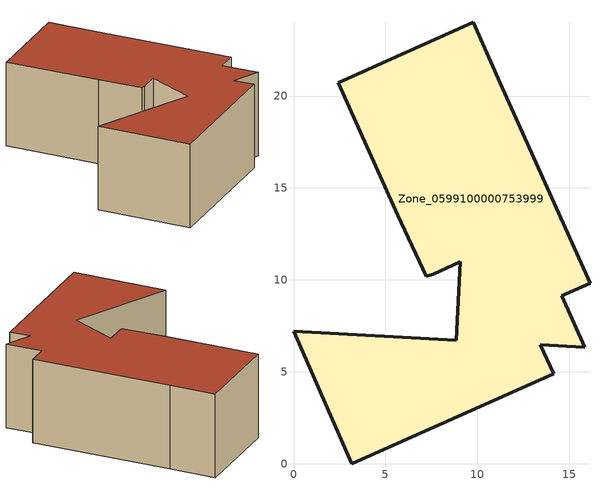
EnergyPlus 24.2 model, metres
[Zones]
Zone_0599100000753999
 floor ground (C_G): 5.67,13.51 2.43,20.73 9.78,24.01 11.35,20.45 16.13,9.81 14.58,9.13 15.84,6.35 13.42,6.47 14.16,4.89 3.17,0 0,7.2 8.86,6.72 9.07,10.98 7.59,10.32 7.22,10.2 z0
 wall outside (C_F): 2.43,20.73 5.67,13.51 7.22,10.2 7.59,10.32 9.07,10.98 8.86,6.72 0,7.2 3.17,0 14.16,4.89 13.42,6.47 15.84,6.35 14.58,9.13 16.13,9.81 11.35,20.45 9.78,24.01 2.43,20.73 z0:7.16
 roof outside (C_R): 5.67,13.51 7.22,10.2 7.59,10.32 9.07,10.98 8.86,6.72 0,7.2 3.17,0 14.16,4.89 13.42,6.47 15.84,6.35 14.58,9.13 16.13,9.81 11.35,20.45 9.78,24.01 2.43,20.73 z7.16
[BUILDING]
Pand.0599100000753999: North Axis=0; Terrain=City; Loads Convergence Tolerance Value=0.04; Temperature Convergence Tolerance Value=0.4; Solar Distribution=FullExterior; Maximum Number of Warmup Days=25; Minimum Number of Warmup Days=1
[Site:Location]
Rotterdam.The.Hague.AP_ZH_NLD Design_Conditions: Latitude=51.96; Longitude=4.45; Time Zone=1; Elevation=-4.5
[SITE:GROUNDTEMPERATURE:BUILDINGSURFACE]
18, 18, 18, 18, 18, 18, 18, 18, 18, 18, 18, 18
[MATERIAL] Thermal Absorptance=0.9; Solar Absorptance=0.7; Visible Absorptance=0.7
Name | Roughness | Thickness | Conductivity | Density | Specific Heat
G.D.2006-2014 | MediumSmooth | 0.15 | 0.06 | 540 | 1210
F.D.2006-2014 | Rough | 0.3 | 0.12 | 1920 | 840
R.D.2006-2014 | MediumRough | 0.2 | 0.08 | 1500 | 1000
[CONSTRUCTION]
C_G: G.D.2006-2014
C_F: F.D.2006-2014
C_R: R.D.2006-2014
[ZONE]
Zone_0599100000753999: Type=1; Multiplier=1; Ceiling Height=Autocalculate; Volume=Autocalculate; Floor Area=autocalculate; Part of Total Floor Area=Yes
[ZONEINFILTRATION:DESIGNFLOWRATE]
Infil_Zone_0599100000753999: Zone or ZoneList or Space or SpaceList=Zone_0599100000753999; Schedule=AlwaysOn; Design Flow Rate Calculation Method=Flow/Area; Flow Rate per Floor Area=0.0021; Constant Term Coefficient=1; Temperature Term Coefficient=0; Velocity Term Coefficient=0; Velocity Squared Term Coefficient=0
[HVACTEMPLATE:ZONE:IDEALLOADSAIRSYSTEM]
Zone_0599100000753999: Maximum Heating Supply Air Temperature=50; Minimum Cooling Supply Air Temperature=13; Maximum Heating Supply Air Humidity Ratio=0.0156; Minimum Cooling Supply Air Humidity Ratio=0.0077; Heating Limit=NoLimit; Cooling Limit=NoLimit; Dehumidification Control Type=ConstantSensibleHeatRatio; Cooling Sensible Heat Ratio=0.7; Dehumidification Setpoint=60; Humidification Control Type=None; Humidification Setpoint=30; Outdoor Air Method=None; Outdoor Air Flow Rate per Person=0.00944; Outdoor Air Flow Rate per Zone Floor Area=0; Outdoor Air Flow Rate per Zone=0; Demand Controlled Ventilation Type=None; Outdoor Air Economizer Type=NoEconomizer; Heat Recovery Type=None; Sensible Heat Recovery Effectiveness=0.7; Latent Heat Recovery Effectiveness=0.65
[ZONECONTROL:THERMOSTAT]
ThermostatControl_Zone_0599100000753999: Zone or ZoneList=Zone_0599100000753999; Control Type Schedule=DualSetpointControlType; Control 1=Thermostat_Zone_0599100000753999; Temperature Difference Between Cutout And Setpoint=0
[THERMOSTATSETPOINT:DUALSETPOINT]
Thermostat_Zone_0599100000753999: Heating Setpoint Temperature Schedule=HeatingSetpoint_Zone_0599100000753999; Cooling Setpoint Temperature Schedule=CoolingSetpoint_Zone_0599100000753999
[SCHEDULE:COMPACT]
HeatingSetpoint_Zone_0599100000753999: Through: 12/31, For: AllDays, Until: 24:00, 21
CoolingSetpoint_Zone_0599100000753999: Through: 12/31, For: AllDays, Until: 24:00, 24
DualSetpointControlType: Through: 12/31, For: AllDays, Until: 24:00, 4
AlwaysOn: Through: 12/31, For: AllDays, Until: 24:00, 1
